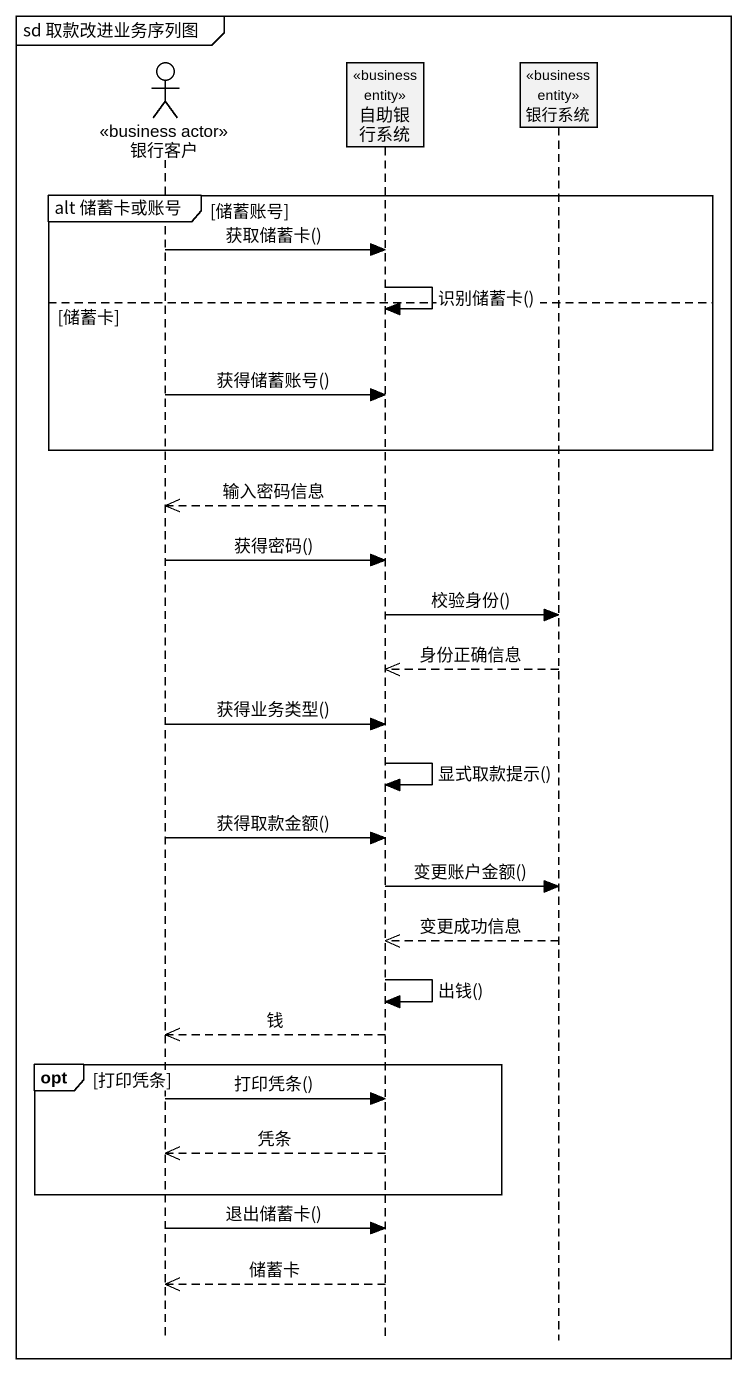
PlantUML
@startuml
mainframe sd 取款改进业务序列图
hide footbox
actor 银行客户 <<business actor>>
participant 自助银行系统 <<business entity>>
participant 银行系统 <<business entity>>

group alt 储蓄卡或账号 [储蓄账号]
  银行客户 -> 自助银行系统 : 获取储蓄卡()
  自助银行系统 -> 自助银行系统 : 识别储蓄卡()
else 储蓄卡
  银行客户 -> 自助银行系统 : 获得储蓄账号()
end
自助银行系统 -->> 银行客户 : 输入密码信息
银行客户 -> 自助银行系统 : 获得密码()
自助银行系统 -> 银行系统 : 校验身份()
银行系统 -->> 自助银行系统 : 身份正确信息
银行客户 -> 自助银行系统 : 获得业务类型()
自助银行系统 -> 自助银行系统 : 显式取款提示()
银行客户 -> 自助银行系统 : 获得取款金额()
自助银行系统 -> 银行系统 : 变更账户金额()
银行系统 -->> 自助银行系统 : 变更成功信息
自助银行系统 -> 自助银行系统 : 出钱()
自助银行系统 -->> 银行客户 : 钱
opt 打印凭条
  银行客户 -> 自助银行系统 : 打印凭条()
  自助银行系统 -->> 银行客户 : 凭条
end
银行客户 -> 自助银行系统 : 退出储蓄卡()
自助银行系统 -->> 银行客户 : 储蓄卡
@enduml
